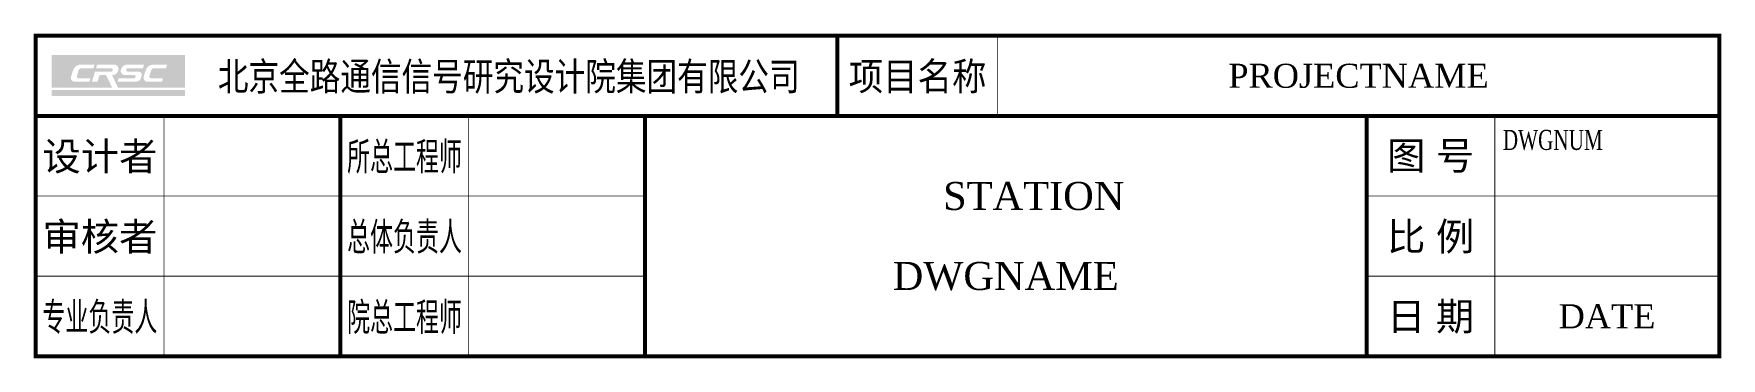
# Model space of a CAD drawing. Extents: x -210 to 0, y 0 to 40.
import ezdxf
from ezdxf.enums import TextEntityAlignment as Align

# ---------------------------------------------------------------- set-up
doc = ezdxf.new("R2010")
doc.units = 0
doc.header["$MEASUREMENT"] = 0
doc.layers.get('0').update_dxf_attribs({"linetype": 'CONTINUOUS'})
doc.styles.add('CHINESE', font='TIMES.TTF')

msp = doc.modelspace()

# ---------------------------------------------------------------- hatches: boundary and pattern name
h = msp.add_hatch(color=154)
h.paths.add_polyline_path([(-191.39, 37.59), (-208, 37.59), (-208, 33.53), (-200.47, 33.53), (-201.23, 35.1), (-202.04, 35.1), (-202.3, 34.25), (-203, 34.25), (-202.6, 35.53), (-200.56, 35.53, 0.904289), (-200.6, 35.95), (-202.48, 35.95), (-202.34, 36.41), (-200.18, 36.41, -0.414506), (-199.68, 35.76), (-199.76, 35.5, -0.299631), (-200.49, 35.1), (-199.73, 33.53), (-191.39, 33.53)])
h.paths.add_polyline_path([(-196.49, 36.41), (-196.63, 35.95), (-198.53, 35.95, 0.904289), (-198.56, 35.53), (-197.2, 35.53, -0.417043), (-196.76, 35.1), (-196.89, 34.68, -0.295181), (-197.52, 34.25), (-199.8, 34.25), (-199.66, 34.69), (-197.7, 34.69, 0.904289), (-197.74, 35.1), (-198.89, 35.1, -0.417755), (-199.41, 35.61), (-199.3, 35.99, -0.249354), (-198.53, 36.41)], flags=16)
h.paths.add_polyline_path([(-195.29, 36.41), (-193.6, 36.41), (-193.75, 35.95), (-195.22, 35.95, 0.296874), (-195.59, 35.7), (-195.82, 34.97, 0.496), (-195.61, 34.69), (-194.12, 34.69), (-194.25, 34.25), (-196.06, 34.25, -0.518187), (-196.53, 34.92), (-196.3, 35.65, -0.332708)], flags=16)
h.paths.add_polyline_path([(-202.66, 36.41), (-202.81, 35.95), (-204.27, 35.95, 0.296874), (-204.65, 35.7), (-204.87, 34.97, 0.496), (-204.67, 34.69), (-203.18, 34.69), (-203.31, 34.25), (-205.12, 34.25, -0.518187), (-205.59, 34.92), (-205.36, 35.65, -0.332708), (-204.35, 36.41)], flags=16)
msp.add_hatch(color=133).paths.add_polyline_path([(-191.39, 33.22), (-208, 33.22), (-208, 32.5), (-191.39, 32.5)])

# ---------------------------------------------------------------- linework, layer by layer
at = {"const_width": 0.5}
msp.add_lwpolyline([(-210, 0), (0, 0), (0, 40), (-210, 40)], close=True, dxfattribs=at)
for points, const_width in [([(-110, 40), (-110, 30)], 0.5), ([(-90, 40), (-90, 30)], 0.1), ([(-210, 30), (0, 30)], 0.5), ([(-194, 30), (-194, 0)], 0.1), ([(-172, 30), (-172, 0)], 0.5), ([(-156, 30), (-156, 0)], 0.1), ([(-134, 30), (-134, 0)], 0.5), ([(-44, 30), (-44, 0)], 0.5), ([(-28, 30), (-28, 0)], 0.1), ([(-210, 20), (-134, 20)], 0.1), ([(-44, 20), (0, 20)], 0.1), ([(-210, 10), (-134, 10)], 0.1), ([(-44, 10), (0, 10)], 0.1)]:
    msp.add_lwpolyline(points, dxfattribs=dict(const_width=const_width))

# ---------------------------------------------------------------- texts
at = {"style": 'CHINESE'}
for s, width, p in [('北京全路通信信号研究设计院集团有限公司', 0.8, (-151, 35)), ('项目名称', 0.9, (-100, 35)), ('所总工程师', 0.6, (-164, 25)), ('总体负责人', 0.6, (-164, 15)), ('专业负责人', 0.6, (-202, 5)), ('院总工程师', 0.6, (-164, 5))]:
    msp.add_text(s, height=3.5, dxfattribs=dict(at, width=width)).set_placement(p, align=Align.MIDDLE)
for s, p in [('设计者', (-202, 25)), ('图 号', (-36, 25)), ('审核者', (-202, 15)), ('比 例', (-36, 15)), ('日 期', (-36, 5))]:
    msp.add_text(s, height=3.5, dxfattribs=at).set_placement(p, align=Align.MIDDLE)
for tag, text, height, p in [('PROJECTNAME', '××—××自动闭塞改造工程可行性研究', 3, (-45, 35)), ('STATION', 'STATION', 3.5, (-85.51, 20)), ('DWGNAME', '信 号 平 面 布 置 图', 3.5, (-89, 10)), ('DATE', '201×年×月', 3, (-14, 5))]:
    msp.add_attdef(tag, text=text, height=height, dxfattribs=at).set_placement(p, align=Align.MIDDLE)
at = {"style": 'CHINESE', "width": 0.7}
msp.add_attdef('DWGNUM', text='DWGNUM', height=2.5, dxfattribs=at).set_placement((-27, 27), align=Align.MIDDLE_LEFT)

doc.saveas('drawing.dxf')
